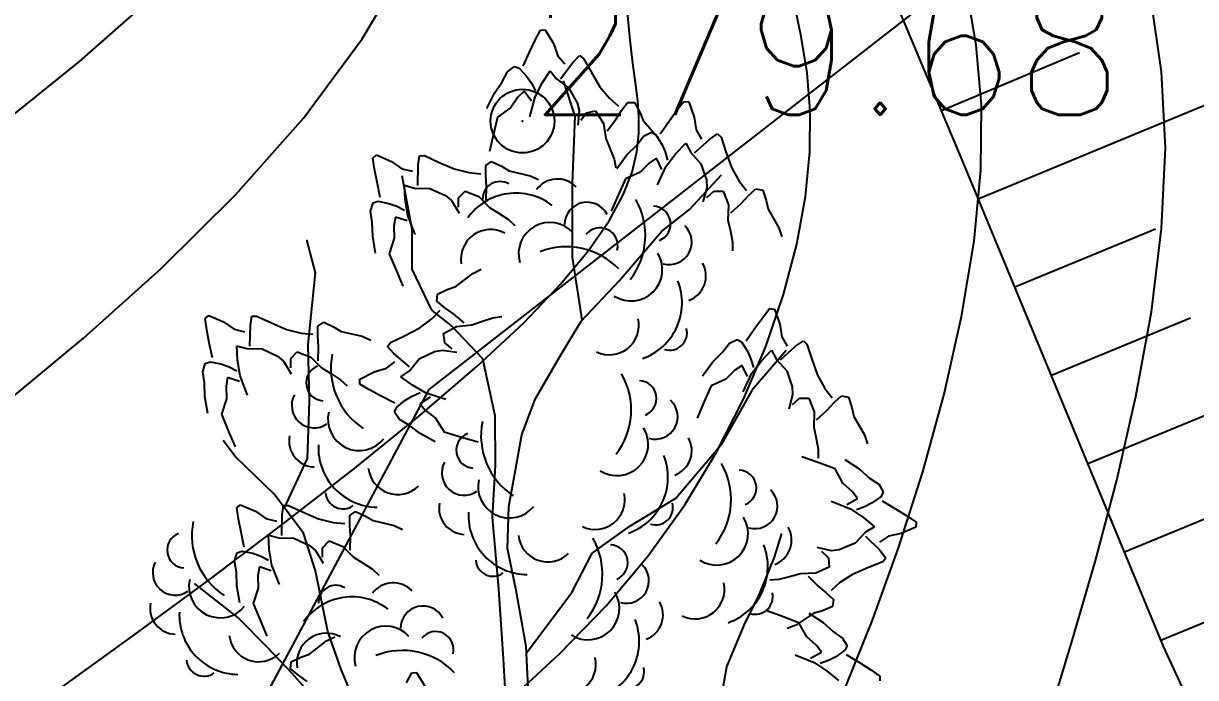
# Model space of a CAD drawing. Header units: millimetres. Extents: x 524954 to 526204, y 9523489 to 9524010.
# Drawn here: x 526041.74 to 526050.94, y 9523763.02 to 9523768.15 of the extents above; entities that cross this region are included whole.
import ezdxf

# ---------------------------------------------------------------- set-up
doc = ezdxf.new("R2010")
doc.units = ezdxf.units.MM
doc.header["$PDMODE"] = 32
doc.header["$PDSIZE"] = 0.5
doc.linetypes.add('ACAD_ISO12W100', pattern=[21, 12, -3, 0, -3, 0, -3])
for name, color, linetype in [('Arbre', 34, 'ACAD_ISO12W100'), ('CN_01_00', 3, 'Continuous'), ('CN_02_00', 4, 'Continuous'), ('CN_10_00', 1, 'Continuous'), ('Haut_Talus', 30, 'Continuous'), ('PLUME_4', 3, 'Continuous'), ('Talus', 2, 'Continuous'), ('TopoAlt', 3, 'Continuous'), ('TOPOJIS', 7, 'Continuous')]:
    doc.layers.add(name, color=color, linetype=linetype)
doc.styles.add('Simplex 1.0', font='Simplex.shx', dxfattribs={"width": 0.99, "height": 1})

# ---------------------------------------------------------------- blocks, each defined once
blk = doc.blocks.new('TCPOINT M')
at = {"color": 0}
blk.add_point((0, 0), dxfattribs=at)
at = {"layer": 'TopoAlt', "style": 'Simplex 1.0', "width": 0.99}
blk.add_attdef('ALT', (0.15, 0.15), '', height=1, dxfattribs=at)
blk = doc.blocks.new('v088')
at = {"color": 3, "linetype": 'Continuous'}
for p, q in [((-0.0239, 12.3184), (0.0161, 12.3965)), ((0.0161, 12.3965), (0.0546, 12.3999)), ((0.0546, 12.3999), (0.1184, 12.2906)), ((-0.0686, 12.2238), (-0.0239, 12.3184)), ((0.1184, 12.2906), (0.1522, 12.1952)), ((-0.1179, 12.1126), (-0.0686, 12.2238)), ((0.1522, 12.1952), (0.2074, 12.1313)), ((0.2717, 12.1435), (0.3242, 12.1966)), ((0.3242, 12.1966), (0.3557, 12.1751)), ((0.3557, 12.1751), (0.415, 12.0689)), ((-0.2828, 11.9912), (-0.2428, 12.0693)), ((-0.2428, 12.0693), (-0.1881, 12.111)), ((-0.1881, 12.111), (-0.1505, 12.0986)), ((-0.1505, 12.0986), (-0.0915, 12.0354)), ((0.0317, 11.9844), (0.0922, 12.0781)), ((0.0922, 12.0781), (0.1437, 12.0135)), ((0.1746, 12.0155), (0.2717, 12.1435)), ((0.415, 12.0689), (0.4841, 11.9528)), ((-0.344, 11.9013), (-0.2828, 11.9912)), ((-0.0915, 12.0354), (-0.0536, 11.98)), ((-0.0536, 11.98), (-0.0225, 11.9193)), ((-0.0252, 11.8718), (0.0317, 11.9844)), ((0.1437, 12.0135), (0.2395, 11.9416)), ((-0.4033, 11.7804), (-0.344, 11.9013)), ((-0.1123, 11.9179), (-0.1618, 11.8694)), ((-0.0542, 11.8389), (-0.1123, 11.9179)), ((-0.066, 11.7153), (-0.0252, 11.8718)), ((0.2395, 11.9416), (0.3048, 11.8248)), ((0.4841, 11.9528), (0.5601, 11.8616)), ((-0.2169, 11.7884), (-0.3202, 11.714)), ((-0.1618, 11.8694), (-0.2169, 11.7884)), ((0.3048, 11.8248), (0.32, 11.7651)), ((0.5601, 11.8616), (0.6304, 11.8005)), ((0.6527, 11.7656), (0.6994, 11.8293)), ((0.6994, 11.8293), (0.7544, 11.828)), ((0.7544, 11.828), (0.796, 11.7537)), ((1.0886, 11.7676), (1.1424, 11.8368)), ((1.1424, 11.8368), (1.1809, 11.833)), ((1.1809, 11.833), (1.2232, 11.7138)), ((-0.3202, 11.714), (-0.3572, 11.5582)), ((0.32, 11.7651), (0.3106, 11.6498)), ((0.3344, 11.6895), (0.378, 11.7487)), ((0.378, 11.7487), (0.4498, 11.7623)), ((0.4498, 11.7623), (0.5114, 11.6644)), ((0.5418, 11.6075), (0.6075, 11.6944)), ((0.6075, 11.6944), (0.6527, 11.7656)), ((0.796, 11.7537), (0.824, 11.6885)), ((0.824, 11.6885), (0.9344, 11.5607)), ((1.027, 11.683), (1.0886, 11.7676)), ((1.2232, 11.7138), (1.2386, 11.6137)), ((0.5114, 11.6644), (0.5299, 11.5465)), ((0.9578, 11.583), (1.027, 11.683)), ((1.2386, 11.6137), (1.2809, 11.5407)), ((-0.3572, 11.5582), (-0.3824, 11.4437)), ((0.5299, 11.5465), (0.5653, 11.4632)), ((0.7732, 11.4945), (0.827, 11.5637)), ((0.827, 11.5637), (0.8886, 11.5945)), ((0.8886, 11.5945), (0.9232, 11.5753)), ((0.9232, 11.5753), (0.9693, 11.5022)), ((0.9344, 11.5607), (0.97, 11.497)), ((1.0809, 11.4291), (1.1578, 11.5099)), ((1.1578, 11.5099), (1.1963, 11.4368)), ((1.2271, 11.433), (1.3463, 11.5407)), ((1.3463, 11.5407), (1.4079, 11.583)), ((1.4079, 11.583), (1.4348, 11.556)), ((1.4348, 11.556), (1.4733, 11.4406)), ((-1.2987, 11.3921), (-1.2695, 11.4174)), ((-1.2695, 11.4174), (-1.1537, 11.3664)), ((-0.9434, 11.3371), (-0.9319, 11.4109)), ((-0.9319, 11.4109), (-0.8938, 11.412)), ((-0.8938, 11.412), (-0.7835, 11.3608)), ((0.5653, 11.4632), (0.5962, 11.3829)), ((0.6155, 11.3099), (0.6962, 11.4176)), ((0.6962, 11.4176), (0.7732, 11.4945)), ((0.9693, 11.5022), (0.9963, 11.4406)), ((0.9963, 11.4406), (1.0155, 11.3753)), ((1.004, 11.3291), (1.0809, 11.4291)), ((1.1963, 11.4368), (1.2771, 11.3483)), ((1.4733, 11.4406), (1.5194, 11.3137)), ((-1.2853, 11.3054), (-1.2987, 11.3921)), ((-1.1537, 11.3664), (-1.0704, 11.3089)), ((-0.9469, 11.1764), (-0.9434, 11.3371)), ((-0.7835, 11.3608), (-0.6595, 11.3072)), ((-0.4131, 11.2545), (-0.4126, 11.3334)), ((-0.4126, 11.3334), (-0.3673, 11.3647)), ((-0.3673, 11.3647), (-0.2901, 11.3288)), ((-0.2901, 11.3288), (-0.2291, 11.2925)), ((0.5962, 11.3829), (0.6091, 11.3149)), ((0.8693, 11.3522), (0.8001, 11.2829)), ((0.927, 11.3906), (0.8693, 11.3522)), ((0.9693, 11.3022), (0.927, 11.3906)), ((0.9347, 11.1829), (1.004, 11.3291)), ((1.2771, 11.3483), (1.3194, 11.2214)), ((-1.266, 11.2026), (-1.2853, 11.3054)), ((-1.0704, 11.3089), (-0.9882, 11.2895)), ((-0.6595, 11.3072), (-0.5444, 11.2779)), ((-0.5444, 11.2779), (-0.4516, 11.2697)), ((-0.4079, 11.1703), (-0.4131, 11.2545)), ((-0.2291, 11.2925), (-0.0648, 11.2537)), ((-0.0648, 11.2537), (0.0014, 11.223)), ((0.6847, 11.2291), (0.6193, 11.0829)), ((0.8001, 11.2829), (0.6847, 11.2291)), ((1.5194, 11.3137), (1.5771, 11.2099)), ((-1.2408, 11.0836), (-1.266, 11.2026)), ((-1.0503, 11.1789), (-0.9708, 11.1567)), ((-1.0444, 11.0675), (-1.0503, 11.1789)), ((-0.9708, 11.1567), (-0.851, 11.1547)), ((-0.851, 11.1547), (-0.7296, 11.0984)), ((-0.4102, 11.0614), (-0.4079, 11.1703)), ((1.3232, 11.1598), (1.2925, 11.0483)), ((1.3194, 11.2214), (1.3232, 11.1598)), ((1.5771, 11.2099), (1.6348, 11.1368)), ((1.6502, 11.0983), (1.7079, 11.1522)), ((1.7079, 11.1522), (1.7617, 11.1406)), ((1.7617, 11.1406), (1.7887, 11.0598)), ((-1.2967, 11.0411), (-1.2589, 11.0531)), ((-1.2589, 11.0531), (-1.1741, 11.0365)), ((-1.0245, 10.9429), (-1.0444, 11.0675)), ((-0.7296, 11.0984), (-0.6822, 11.0589)), ((-0.6822, 11.0589), (-0.6222, 10.96)), ((-0.6263, 11.0061), (-0.6257, 11.0796)), ((-0.6257, 11.0796), (-0.5755, 11.1328)), ((-0.5755, 11.1328), (-0.4682, 11.0896)), ((-0.4682, 11.0896), (-0.3841, 11.005)), ((0.6193, 11.0829), (0.5731, 10.9752)), ((1.3232, 11.0829), (1.3771, 11.1329)), ((1.3771, 11.1329), (1.4502, 11.1329)), ((1.4502, 11.1329), (1.4925, 11.0252)), ((1.5925, 11.0368), (1.6502, 11.0983)), ((1.7887, 11.0598), (1.8041, 10.9906)), ((-1.3166, 10.9752), (-1.2967, 11.0411)), ((-1.3032, 10.8885), (-1.3166, 10.9752)), ((-1.1741, 11.0365), (-1.1109, 11.0139)), ((-1.1109, 11.0139), (-1.0501, 10.983)), ((-0.3841, 11.005), (-0.3065, 10.9583)), ((-0.3065, 10.9583), (-0.2344, 10.9114)), ((1.4925, 11.0252), (1.4886, 10.906)), ((1.5117, 10.9637), (1.5925, 11.0368)), ((1.8041, 10.9906), (1.8887, 10.8444)), ((-1.3, 10.7798), (-1.3032, 10.8885)), ((-1.122, 10.9292), (-1.1336, 10.8608)), ((-1.1336, 10.8608), (-1.1308, 10.7629)), ((-1.0286, 10.8992), (-1.122, 10.9292)), ((-0.9657, 10.7922), (-1.0245, 10.9429)), ((-0.2344, 10.9114), (-0.1841, 10.8638)), ((1.4886, 10.906), (1.5079, 10.8175)), ((-1.2771, 10.6471), (-1.3, 10.7798)), ((1.5079, 10.8175), (1.5233, 10.7329)), ((1.8887, 10.8444), (1.9118, 10.7752)), ((-1.1308, 10.7629), (-1.1708, 10.642)), ((1.5233, 10.7329), (1.5233, 10.6636)), ((-1.1708, 10.642), (-1.1094, 10.4942)), ((-1.1094, 10.4942), (-1.0628, 10.3867)), ((-0.514, 10.4875), (-0.4484, 10.5194)), ((-0.648, 10.3846), (-0.514, 10.4875)), ((-0.7957, 10.2682), (-0.7912, 10.3231)), ((-0.7912, 10.3231), (-0.7146, 10.3603)), ((-0.7146, 10.3603), (-0.648, 10.3846)), ((-0.7348, 10.218), (-0.7957, 10.2682)), ((-0.6662, 10.1688), (-0.7348, 10.218)), ((-2.6162, 10.1323), (-2.587, 10.1577)), ((-2.6028, 10.0456), (-2.6162, 10.1323)), ((-2.587, 10.1577), (-2.4712, 10.1066)), ((-2.2608, 10.0773), (-2.2494, 10.1511)), ((-2.2494, 10.1511), (-2.2113, 10.1522)), ((-2.2113, 10.1522), (-2.101, 10.101)), ((-0.9313, 10.0604), (-0.8359, 10.1311)), ((-0.8359, 10.1311), (-0.7709, 10.1978)), ((-0.5833, 10.0982), (-0.6662, 10.1688)), ((-0.4378, 10.1134), (-0.3559, 10.1397)), ((-0.3559, 10.1397), (-0.2873, 10.1487)), ((1.7002, 10.0578), (1.7617, 10.1424)), ((1.7617, 10.1424), (1.8156, 10.2117)), ((1.8156, 10.2117), (1.8541, 10.2078)), ((1.8541, 10.2078), (1.8964, 10.0886)), ((-2.5835, 9.9428), (-2.6028, 10.0456)), ((-2.4712, 10.1066), (-2.3879, 10.0492)), ((-2.3879, 10.0492), (-2.3057, 10.0298)), ((-2.2643, 9.9167), (-2.2608, 10.0773)), ((-2.101, 10.101), (-1.977, 10.0475)), ((-1.977, 10.0475), (-1.8618, 10.0181)), ((-1.7305, 9.9947), (-1.7301, 10.0737)), ((-1.7301, 10.0737), (-1.6848, 10.1049)), ((-1.6848, 10.1049), (-1.6075, 10.069)), ((-1.6075, 10.069), (-1.5466, 10.0327)), ((-1.5466, 10.0327), (-1.3822, 9.9939)), ((-1.0512, 9.9981), (-0.9313, 10.0604)), ((-0.7431, 10.0152), (-0.6418, 10.0712)), ((-0.6418, 10.0712), (-0.5231, 10.0829)), ((-0.5231, 10.0829), (-0.4378, 10.1134)), ((1.631, 9.9578), (1.7002, 10.0578)), ((1.8964, 10.0886), (1.9118, 9.9886)), ((-2.5582, 9.8238), (-2.5835, 9.9428)), ((-1.8618, 10.0181), (-1.7691, 10.0099)), ((-1.7254, 9.9105), (-1.7305, 9.9947)), ((-1.3822, 9.9939), (-1.316, 9.9632)), ((-1.1838, 9.9148), (-1.1606, 9.945)), ((-1.1606, 9.945), (-1.0512, 9.9981)), ((-0.7336, 9.9427), (-0.7431, 10.0152)), ((-0.677, 9.8958), (-0.7336, 9.9427)), ((1.4463, 9.8693), (1.5002, 9.9386)), ((1.5002, 9.9386), (1.5617, 9.9693)), ((1.5617, 9.9693), (1.5963, 9.9501)), ((1.5963, 9.9501), (1.6425, 9.877)), ((1.9118, 9.9886), (1.9541, 9.9155)), ((2.0195, 9.9155), (2.081, 9.9578)), ((2.081, 9.9578), (2.1079, 9.9309)), ((-2.3678, 9.9191), (-2.2883, 9.8969)), ((-2.3619, 9.8077), (-2.3678, 9.9191)), ((-2.2883, 9.8969), (-2.1685, 9.895)), ((-2.1685, 9.895), (-2.0471, 9.8386)), ((-1.9432, 9.8199), (-1.893, 9.873)), ((-1.893, 9.873), (-1.7856, 9.8299)), ((-1.7277, 9.8016), (-1.7254, 9.9105)), ((-1.1339, 9.8592), (-1.1838, 9.9148)), ((-1.0116, 9.755), (-1.1339, 9.8592)), ((-0.9342, 9.8156), (-0.8138, 9.874)), ((-0.8138, 9.874), (-0.7533, 9.8858)), ((-0.7533, 9.8858), (-0.6387, 9.8698)), ((1.3694, 9.7924), (1.4463, 9.8693)), ((1.6425, 9.877), (1.6694, 9.8155)), ((1.7541, 9.8039), (1.831, 9.8847)), ((1.831, 9.8847), (1.8695, 9.8116)), ((1.9002, 9.8078), (2.0195, 9.9155)), ((2.1079, 9.9309), (2.1464, 9.8155)), ((-2.634, 9.7155), (-2.6142, 9.7814)), ((-2.6142, 9.7814), (-2.5764, 9.7933)), ((-2.5764, 9.7933), (-2.4916, 9.7768)), ((-2.4916, 9.7768), (-2.4283, 9.7541)), ((-2.3419, 9.6831), (-2.3619, 9.8077)), ((-2.0471, 9.8386), (-1.9997, 9.7992)), ((-1.9997, 9.7992), (-1.9397, 9.7002)), ((-1.9438, 9.7464), (-1.9432, 9.8199)), ((-1.7856, 9.8299), (-1.7015, 9.7452)), ((-1.1923, 9.7429), (-1.1254, 9.7944)), ((-1.0114, 9.724), (-0.9342, 9.8156)), ((1.2886, 9.6847), (1.3694, 9.7924)), ((1.6002, 9.7655), (1.5425, 9.727)), ((1.6425, 9.677), (1.6002, 9.7655)), ((1.6694, 9.8155), (1.6887, 9.7501)), ((1.6771, 9.7039), (1.7541, 9.8039)), ((1.8695, 9.8116), (1.9502, 9.7232)), ((2.1464, 9.8155), (2.1926, 9.6885)), ((-2.6206, 9.6288), (-2.634, 9.7155)), ((-2.4395, 9.6694), (-2.4511, 9.6011)), ((-2.3461, 9.6395), (-2.4395, 9.6694)), ((-2.4283, 9.7541), (-2.3676, 9.7232)), ((-2.2831, 9.5325), (-2.3419, 9.6831)), ((-1.7015, 9.7452), (-1.624, 9.6985)), ((-1.624, 9.6985), (-1.5519, 9.6516)), ((-1.4022, 9.6572), (-1.2895, 9.7147)), ((-1.2895, 9.7147), (-1.1923, 9.7429)), ((-1.0789, 9.6763), (-1.0114, 9.724)), ((-0.9888, 9.6106), (-1.0789, 9.6763)), ((1.5425, 9.727), (1.4733, 9.6578)), ((1.6079, 9.5578), (1.6771, 9.7039)), ((1.9502, 9.7232), (1.9925, 9.5962)), ((2.1926, 9.6885), (2.2503, 9.5847)), ((-2.6175, 9.52), (-2.6206, 9.6288)), ((-2.4511, 9.6011), (-2.4483, 9.5032)), ((-1.5519, 9.6516), (-1.5015, 9.6041)), ((-1.401, 9.6186), (-1.4022, 9.6572)), ((-1.3254, 9.5742), (-1.401, 9.6186)), ((-1.2335, 9.5242), (-1.3254, 9.5742)), ((-0.8796, 9.5473), (-0.9888, 9.6106)), ((1.3579, 9.6039), (1.2925, 9.4577)), ((1.4733, 9.6578), (1.3579, 9.6039)), ((1.9925, 9.5962), (1.9964, 9.5347)), ((2.2503, 9.5847), (2.308, 9.5116)), ((-2.5946, 9.3874), (-2.6175, 9.52)), ((-2.4483, 9.5032), (-2.4883, 9.3823)), ((-1.1253, 9.4685), (-1.2335, 9.5242)), ((-1.1132, 9.4352), (-1.0467, 9.4905)), ((-1.0467, 9.4905), (-0.9892, 9.5252)), ((-0.9892, 9.5252), (-0.9269, 9.5527)), ((-0.8484, 9.5165), (-0.9306, 9.463)), ((-0.7257, 9.4976), (-0.8796, 9.5473)), ((1.9964, 9.5347), (1.9656, 9.4231)), ((1.9964, 9.4577), (2.0502, 9.5077)), ((2.0502, 9.5077), (2.1233, 9.5077)), ((2.1233, 9.5077), (2.1656, 9.4)), ((2.3233, 9.4731), (2.381, 9.527)), ((2.381, 9.527), (2.4349, 9.5154)), ((2.4349, 9.5154), (2.4618, 9.4347)), ((-1.1278, 9.3984), (-1.1132, 9.4352)), ((-1.0892, 9.3413), (-1.1278, 9.3984)), ((-0.9306, 9.463), (-0.885, 9.4108)), ((-0.885, 9.4108), (-0.8073, 9.3511)), ((1.2925, 9.4577), (1.2463, 9.35)), ((2.1656, 9.4), (2.1618, 9.2808)), ((2.1849, 9.3385), (2.2657, 9.4116)), ((2.2657, 9.4116), (2.3233, 9.4731)), ((2.4618, 9.4347), (2.4772, 9.3654)), ((-2.4883, 9.3823), (-2.4269, 9.2344)), ((-1.0136, 9.2969), (-1.0892, 9.3413)), ((-0.9273, 9.2307), (-1.0136, 9.2969)), ((-0.8073, 9.3511), (-0.7389, 9.2437)), ((2.4772, 9.3654), (2.5618, 9.2193)), ((-2.4269, 9.2344), (-2.3802, 9.1269)), ((-0.81, 9.1646), (-0.9273, 9.2307)), ((-0.7389, 9.2437), (-0.5855, 9.1979)), ((2.1618, 9.2808), (2.181, 9.1923)), ((2.5618, 9.2193), (2.5849, 9.15)), ((-0.5855, 9.1979), (-0.4727, 9.1661)), ((2.181, 9.1923), (2.1964, 9.1077)), ((2.1801, 9.009), (2.0697, 9.0483)), ((2.1964, 9.1077), (2.1964, 9.0385)), ((2.4064, 9.0272), (2.519, 8.9533)), ((2.3301, 8.953), (2.1801, 9.009)), ((2.3912, 8.8412), (2.3301, 8.953)), ((2.519, 8.9533), (2.6006, 8.8814)), ((2.4646, 8.7765), (2.3912, 8.8412)), ((2.6006, 8.8814), (2.6731, 8.832)), ((2.5067, 8.7213), (2.4646, 8.7765)), ((2.6731, 8.832), (2.7077, 8.7725)), ((2.7077, 8.7725), (2.6907, 8.7368)), ((-2.3661, 8.6466), (-2.3369, 8.6719)), ((-2.3369, 8.6719), (-2.2212, 8.6209)), ((-2.0108, 8.5916), (-1.9993, 8.6654)), ((-1.9993, 8.6654), (-1.9613, 8.6665)), ((-1.9613, 8.6665), (-1.8509, 8.6153)), ((2.2998, 8.7005), (2.4501, 8.6406)), ((2.421, 8.6735), (2.5067, 8.7213)), ((2.5609, 8.6554), (2.4969, 8.632)), ((2.6207, 8.6861), (2.5609, 8.6554)), ((2.6907, 8.7368), (2.6207, 8.6861)), ((2.7005, 8.7027), (2.8047, 8.6399)), ((-2.3527, 8.5599), (-2.3661, 8.6466)), ((-2.3334, 8.4571), (-2.3527, 8.5599)), ((-2.2212, 8.6209), (-2.1379, 8.5634)), ((-2.1379, 8.5634), (-2.0557, 8.544)), ((-2.0143, 8.4309), (-2.0108, 8.5916)), ((-1.8509, 8.6153), (-1.7269, 8.5617)), ((-1.7269, 8.5617), (-1.6118, 8.5324)), ((-1.4805, 8.509), (-1.4801, 8.5879)), ((-1.4801, 8.5879), (-1.4347, 8.6192)), ((-1.4347, 8.6192), (-1.3575, 8.5833)), ((-1.3575, 8.5833), (-1.2966, 8.547)), ((2.4501, 8.6406), (2.5548, 8.5702)), ((2.5548, 8.5702), (2.6402, 8.4985)), ((2.8047, 8.6399), (2.8931, 8.5838)), ((2.8931, 8.5838), (2.9656, 8.5345)), ((-1.6118, 8.5324), (-1.519, 8.5242)), ((-1.4754, 8.4248), (-1.4805, 8.509)), ((-1.2966, 8.547), (-1.1322, 8.5082)), ((-1.1322, 8.5082), (-1.066, 8.4775)), ((2.6402, 8.4985), (2.5697, 8.4555)), ((2.9641, 8.4958), (2.8478, 8.4461)), ((2.9656, 8.5345), (2.9641, 8.4958)), ((-2.3082, 8.3381), (-2.3334, 8.4571)), ((-2.1178, 8.4334), (-2.0382, 8.4112)), ((-2.1118, 8.322), (-2.1178, 8.4334)), ((-2.0382, 8.4112), (-1.9184, 8.4092)), ((-1.9184, 8.4092), (-1.7971, 8.3529)), ((-1.6931, 8.3341), (-1.643, 8.3873)), ((-1.643, 8.3873), (-1.5356, 8.3441)), ((-1.4776, 8.3159), (-1.4754, 8.4248)), ((2.5697, 8.4555), (2.4865, 8.3693)), ((2.5678, 8.4245), (2.6828, 8.3123)), ((2.749, 8.4244), (2.6787, 8.3776)), ((2.8478, 8.4461), (2.749, 8.4244)), ((-2.384, 8.2298), (-2.3641, 8.2956)), ((-2.3641, 8.2956), (-2.3264, 8.3076)), ((-2.3264, 8.3076), (-2.2415, 8.291)), ((-2.2415, 8.291), (-2.1783, 8.2684)), ((-2.0919, 8.1974), (-2.1118, 8.322)), ((-1.7971, 8.3529), (-1.7497, 8.3134)), ((-1.7497, 8.3134), (-1.6897, 8.2145)), ((-1.6937, 8.2606), (-1.6931, 8.3341)), ((-1.5356, 8.3441), (-1.4515, 8.2595)), ((2.3013, 8.3113), (2.188, 8.335)), ((2.2245, 8.3065), (2.2778, 8.2559)), ((2.3625, 8.3191), (2.3013, 8.3113)), ((2.4865, 8.3693), (2.3625, 8.3191)), ((2.6828, 8.3123), (2.7289, 8.2536)), ((-2.3706, 8.1431), (-2.384, 8.2298)), ((-2.1783, 8.2684), (-2.1175, 8.2375)), ((-2.0331, 8.0467), (-2.0919, 8.1974)), ((-1.4515, 8.2595), (-1.374, 8.2128)), ((-1.374, 8.2128), (-1.3019, 8.1659)), ((2.2778, 8.2559), (2.2824, 8.183)), ((2.7037, 8.225), (2.591, 8.1793)), ((2.7289, 8.2536), (2.7037, 8.225)), ((-2.3674, 8.0343), (-2.3706, 8.1431)), ((-2.1895, 8.1837), (-2.2011, 8.1153)), ((-2.2011, 8.1153), (-2.1982, 8.0174)), ((-2.0961, 8.1537), (-2.1895, 8.1837)), ((-1.3019, 8.1659), (-1.2515, 8.1184)), ((1.9713, 8.1055), (1.8878, 8.0848)), ((2.0584, 8.1303), (1.9713, 8.1055)), ((2.1776, 8.1339), (2.0584, 8.1303)), ((2.1174, 8.1109), (2.1954, 8.0349)), ((2.2824, 8.183), (2.1776, 8.1339)), ((2.4672, 8.1253), (2.3672, 8.0611)), ((2.591, 8.1793), (2.4672, 8.1253)), ((-2.3445, 7.9016), (-2.3674, 8.0343)), ((-2.1982, 8.0174), (-2.2383, 7.8966)), ((1.8878, 8.0848), (1.8187, 8.0804)), ((2.1954, 8.0349), (2.2605, 7.9811)), ((2.3672, 8.0611), (2.2979, 7.9989)), ((2.2605, 7.9811), (2.3179, 7.927)), ((2.3179, 7.927), (2.3098, 7.8725)), ((-2.2383, 7.8966), (-2.1768, 7.7487)), ((1.8965, 7.8022), (1.7861, 7.8414)), ((2.2308, 7.8405), (2.1627, 7.8208)), ((2.3098, 7.8725), (2.2308, 7.8405)), ((-2.1768, 7.7487), (-2.1302, 7.6412)), ((2.0465, 7.7461), (1.8965, 7.8022)), ((2.1627, 7.8208), (2.0222, 7.7271)), ((2.1075, 7.6343), (2.0465, 7.7461)), ((2.1227, 7.8203), (2.2353, 7.7465)), ((2.2353, 7.7465), (2.3169, 7.6746)), ((2.0222, 7.7271), (1.9545, 7.6997)), ((2.3169, 7.6746), (2.3894, 7.6252)), ((-1.7972, 7.4997), (-1.6632, 7.6026)), ((-1.6632, 7.6026), (-1.5976, 7.6345)), ((2.1809, 7.5696), (2.1075, 7.6343)), ((2.223, 7.5144), (2.1809, 7.5696)), ((2.3894, 7.6252), (2.424, 7.5657)), ((2.424, 7.5657), (2.407, 7.5299)), ((-1.9404, 7.4382), (-1.8638, 7.4754)), ((-1.8638, 7.4754), (-1.7972, 7.4997)), ((2.0162, 7.4937), (2.1664, 7.4338)), ((2.1373, 7.4666), (2.223, 7.5144)), ((2.337, 7.4793), (2.2772, 7.4485)), ((2.407, 7.5299), (2.337, 7.4793)), ((2.4169, 7.4959), (2.521, 7.4331)), ((-1.9448, 7.3833), (-1.9404, 7.4382)), ((-1.8839, 7.3331), (-1.9448, 7.3833)), ((2.1664, 7.4338), (2.2711, 7.3633)), ((2.2772, 7.4485), (2.2132, 7.4252)), ((2.2711, 7.3633), (2.3565, 7.2916)), ((2.521, 7.4331), (2.6094, 7.377)), ((2.6094, 7.377), (2.6819, 7.3276)), ((-1.8154, 7.2839), (-1.8839, 7.3331)), ((-1.0336, 7.2746), (-0.9936, 7.3527)), ((-0.9936, 7.3527), (-0.9551, 7.3561)), ((-0.9551, 7.3561), (-0.8913, 7.2468)), ((2.6819, 7.3276), (2.6805, 7.289))]:
    blk.add_line(p, q, dxfattribs=at)
at = {"linetype": 'Continuous'}
for p, q in [((0.2897, 11.7219), (0.1969, 11.9998)), ((0.2697, 11.1929), (0.2897, 11.7219)), ((-0.9914, 10.8307), (-1.0686, 11.252)), ((1.1882, 10.9882), (1.4374, 11.2608)), ((0.2693, 10.6145), (0.2697, 11.1929)), ((0.9679, 10.8157), (1.1882, 10.9882)), ((-0.9911, 10.5198), (-0.9914, 10.8307)), ((0.6339, 10.4293), (0.9679, 10.8157)), ((-1.7492, 10.4915), (-1.8168, 10.7513)), ((0.3448, 10.1217), (0.2693, 10.6145)), ((-1.8059, 9.9306), (-1.7492, 10.4915)), ((-0.8352, 10.1996), (-0.9911, 10.5198)), ((0.3358, 10.1122), (0.6339, 10.4293)), ((-0.6834, 10.0784), (-0.8352, 10.1996)), ((-0.4354, 9.8162), (-0.6834, 10.0784)), ((0.1676, 9.8288), (0.3358, 10.1122)), ((-1.7966, 9.483), (-1.8059, 9.9306)), ((1.6901, 9.587), (1.945, 9.8846)), ((-0.339, 9.3704), (-0.4354, 9.8162)), ((-0.0246, 9.5014), (0.1676, 9.8288)), ((1.4442, 9.1527), (1.6901, 9.587)), ((-1.8121, 9.0349), (-1.7966, 9.483)), ((-0.1306, 9.2193), (-0.0246, 9.5014)), ((-0.337, 8.9787), (-0.339, 9.3704)), ((-0.1861, 8.901), (-0.1306, 9.2193)), ((-2.3783, 9.048), (-2.4742, 9.1766)), ((1.08, 8.7222), (1.4442, 9.1527)), ((-2.0737, 8.7558), (-2.3783, 9.048)), ((-1.992, 8.6473), (-1.8121, 9.0349)), ((-0.3597, 8.574), (-0.337, 8.9787)), ((-0.2308, 8.6575), (-0.1861, 8.901)), ((-1.8434, 8.4497), (-2.0737, 8.7558)), ((-0.2426, 8.3277), (-0.2308, 8.6575)), ((0.7177, 8.5032), (1.08, 8.7222)), ((-0.3105, 8.0091), (-0.3597, 8.574)), ((0.4236, 8.2918), (0.7177, 8.5032)), ((-1.7501, 8.1531), (-1.8434, 8.4497)), ((1.8546, 8.2596), (1.9129, 8.4473)), ((-0.1735, 7.9995), (-0.2426, 8.3277)), ((0.2621, 7.9837), (0.4236, 8.2918)), ((1.7363, 7.971), (1.8546, 8.2596)), ((-1.6531, 7.6763), (-1.7501, 8.1531)), ((-2.3581, 7.786), (-2.6995, 8.0525)), ((-0.2742, 7.4626), (-0.3105, 8.0091)), ((-0.0959, 7.5596), (-0.1735, 7.9995)), ((-0.0934, 7.5087), (0.2621, 7.9837)), ((1.617, 7.726), (1.7363, 7.971)), ((-2.1294, 7.5544), (-2.3581, 7.786)), ((-1.5474, 7.38), (-1.6531, 7.6763)), ((1.4808, 7.3998), (1.617, 7.726)), ((-1.9323, 7.3471), (-2.1294, 7.5544)), ((-0.0745, 7.1309), (-0.0959, 7.5596)), ((-0.2365, 6.8477), (-0.2742, 7.4626)), ((-1.4491, 7.1395), (-1.5474, 7.38)), ((1.4418, 7.1813), (1.4808, 7.3998)), ((-1.6648, 7.048), (-1.9323, 7.3471))]:
    blk.add_line(p, q, dxfattribs=at)
at = {"color": 3, "linetype": 'Continuous'}
for centre, major_axis, start_param, end_param in [((0.1501, 11.0237), (0.1445, 0.1445), 6.263619, 7.998733), ((-0.3005, 11.0717), (0.0964, 0.0964), 0.254619, 2.377018), ((-0.1756, 10.6509), (0.3298, 0.3298), 0.12682, 1.733702), ((0.3829, 10.8698), (-0.1246, 0.1246), 4.396235, 7.060094), ((0.2754, 10.7857), (0.3995, 0.3995), 4.836335, 6.022049), ((0.8987, 10.8757), (0.099, 0.099), 4.31771, 7.031286), ((0.0911, 10.6412), (0.1741, 0.1741), 6.236163, 8.918901), ((0.4834, 10.7051), (-0.099, 0.099), 3.680741, 6.394318), ((1.0287, 10.7332), (-0.1246, 0.1246), 2.081137, 4.744996), ((-0.3757, 10.5998), (0.1641, 0.1641), 0.282297, 2.520721), ((0.2226, 10.1318), (-0.3995, 0.3995), 4.689978, 5.875693), ((0.7276, 10.5169), (-0.1741, 0.1741), 1.793126, 4.475865), ((1.1114, 10.4666), (-0.1445, 0.1445), 2.713295, 4.448408), ((0.6623, 10.2582), (-0.3298, 0.3298), 2.69514, 4.302022), ((0.5573, 10.0804), (0.1641, 0.1641), 3.478918, 5.717341), ((1.0314, 10.0206), (0.0964, 0.0964), 3.62262, 5.745019), ((-1.0632, 9.7428), (0.3995, 0.3995), 2.158504, 3.344219), ((-1.6825, 9.6282), (-0.099, 0.099), -0.421529, 2.292047), ((0.1648, 9.4153), (0.3995, 0.3995), 4.836335, 6.022049), ((0.7881, 9.5054), (-0.099, 0.099), 2.746913, 5.46049), ((-1.7599, 9.4514), (-0.1246, 0.1246), 0.293965, 2.957824), ((0.9181, 9.3628), (0.1246, 0.1246), 3.651933, 6.315792), ((-1.4053, 9.3432), (0.1741, 0.1741), 2.133893, 4.816631), ((0.1148, 9.2139), (-0.3995, 0.3995), 0.587708, 1.773422), ((-1.7527, 9.1724), (-0.1445, 0.1445), 0.590553, 2.325666), ((-0.5045, 9.0993), (0.099, 0.099), 1.149268, 3.862844), ((0.617, 9.1466), (-0.1741, 0.1741), 1.793126, 4.475865), ((-1.2605, 9.1191), (0.3298, 0.3298), 2.307735, 3.914618), ((1.0008, 9.0963), (-0.1445, 0.1445), 2.713295, 4.448408), ((0.5518, 8.8878), (-0.3298, 0.3298), 2.69514, 4.302022), ((-1.1039, 8.9843), (0.1641, 0.1641), 2.463212, 4.701636), ((-0.5819, 8.9225), (0.1246, 0.1246), 1.864761, 4.52862), ((0.9486, 8.7133), (-0.3995, 0.3995), 3.265538, 4.451253), ((1.5719, 8.8034), (0.099, 0.099), 4.31771, 7.031286), ((-0.2273, 8.8143), (0.1741, 0.1741), 2.133893, 4.816631), ((-1.5338, 8.7756), (0.0964, 0.0964), 2.435534, 4.557933), ((0.4467, 8.71), (-0.1641, 0.1641), 1.908121, 4.146545), ((1.7019, 8.6608), (0.1246, 0.1246), 3.651933, 6.315792), ((-0.5746, 8.6435), (0.1445, 0.1445), 2.161349, 3.896462), ((0.9208, 8.6502), (0.0964, 0.0964), 3.62262, 5.745019), ((-0.0825, 8.5902), (0.3298, 0.3298), 2.307735, 3.914618), ((1.4008, 8.4446), (0.1741, 0.1741), 3.363922, 6.046661), ((-2.1547, 8.4302), (0.3995, 0.3995), 2.158504, 3.344219), ((1.7845, 8.3943), (-0.1445, 0.1445), 2.713295, 4.448408), ((-2.774, 8.3155), (-0.099, 0.099), -0.421529, 2.292047), ((0.0741, 8.4554), (0.1641, 0.1641), 2.463212, 4.701636), ((-0.0612, 8.1267), (-0.3995, 0.3995), 3.265538, 4.451253), ((0.5622, 8.2168), (0.099, 0.099), 4.31771, 7.031286), ((1.3355, 8.1858), (-0.3298, 0.3298), 2.69514, 4.302022), ((-2.8514, 8.1388), (-0.1246, 0.1246), 0.293965, 2.957824), ((-0.3558, 8.2467), (0.0964, 0.0964), 2.435534, 4.557933), ((0.6922, 8.0742), (-0.1246, 0.1246), 2.081137, 4.744996), ((-2.4968, 8.0306), (0.1741, 0.1741), 2.133893, 4.816631), ((-1.5891, 7.9031), (0.0964, 0.0964), 0.254619, 2.377018), ((-1.1385, 7.8551), (-0.1445, 0.1445), 4.692823, 6.427936), ((1.2305, 8.008), (0.1641, 0.1641), 3.478918, 5.717341), ((-1.4642, 7.4823), (0.3298, 0.3298), 0.12682, 1.733702), ((0.391, 7.858), (0.1741, 0.1741), 3.363922, 6.046661), ((1.7045, 7.9482), (-0.0964, 0.0964), 2.051824, 4.174223), ((-2.8441, 7.8598), (-0.1445, 0.1445), 0.590553, 2.325666), ((-2.352, 7.8064), (0.3298, 0.3298), 2.307735, 3.914618), ((-0.9057, 7.7012), (0.1246, 0.1246), 5.967031, 8.63089), ((0.7748, 7.8077), (-0.1445, 0.1445), 2.713295, 4.448408), ((-1.1975, 7.4726), (-0.1741, 0.1741), 4.665366, 7.348105), ((0.3258, 7.5992), (0.3298, 0.3298), 4.265936, 5.872819), ((-2.1954, 7.6717), (0.1641, 0.1641), 2.463212, 4.701636), ((-1.6643, 7.4312), (-0.1641, 0.1641), -1.288499, 0.949924), ((-0.8052, 7.5365), (-0.099, 0.099), 3.680741, 6.394318), ((-1.0661, 6.9632), (-0.3995, 0.3995), 4.689978, 5.875693), ((0.2207, 7.4214), (0.1641, 0.1641), 3.478918, 5.717341), ((-2.6253, 7.463), (0.0964, 0.0964), 2.435534, 4.557933), ((0.6948, 7.3616), (-0.0964, 0.0964), 2.051824, 4.174223)]:
    blk.add_ellipse(centre, major_axis=major_axis, ratio=1, start_param=start_param, end_param=end_param, dxfattribs=at)

msp = doc.modelspace()

# ---------------------------------------------------------------- linework, layer by layer
at = {"layer": 'CN_01_00', "flags": 128}
for points, elevation in [([(526048.1953, 9523762.9466), (526048.4079, 9523763.471), (526048.6129, 9523764.0394), (526048.8026, 9523764.6366), (526048.9696, 9523765.2469), (526049.1063, 9523765.855), (526049.2052, 9523766.4454), (526049.2587, 9523767.0027), (526049.2622, 9523767.5149), (526049.2225, 9523767.9843), (526049.1495, 9523768.4163)], 277), ([(526036.499, 9523763.7801), (526036.7683, 9523764.0218), (526037.0544, 9523764.2585), (526037.3622, 9523764.4935), (526037.6928, 9523764.73), (526038.0464, 9523764.9713), (526038.4233, 9523765.2208), (526038.8238, 9523765.4819), (526039.2481, 9523765.7578), (526039.6964, 9523766.052), (526040.1691, 9523766.3677), (526040.6644, 9523766.7073), (526041.1727, 9523767.0699), (526041.6822, 9523767.4533), (526042.1813, 9523767.8557), (526042.6584, 9523768.2749)], 281), ([(526041.4918, 9523762.5533), (526042.0324, 9523762.9378), (526042.6083, 9523763.3539), (526043.1991, 9523763.789), (526043.7844, 9523764.2303), (526044.3441, 9523764.6652), (526044.8577, 9523765.0809), (526045.3051, 9523765.4647), (526045.6707, 9523765.8067), (526045.9588, 9523766.1081), (526046.1786, 9523766.3729), (526046.3393, 9523766.6053), (526046.4499, 9523766.8092), (526046.5196, 9523766.9887), (526046.5576, 9523767.1478), (526046.573, 9523767.2905), (526046.574, 9523767.4219), (526046.5646, 9523767.551), (526046.5479, 9523767.6877), (526046.5271, 9523767.8421), (526046.5051, 9523768.0242), (526046.485, 9523768.244)], 279)]:
    msp.add_lwpolyline(points, dxfattribs=dict(at, elevation=elevation))
at = {"layer": 'CN_02_00', "flags": 128}
for points, elevation in [([(526045.5631, 9523762.8486), (526045.954, 9523763.2093), (526046.3161, 9523763.584), (526046.6438, 9523763.9733), (526046.933, 9523764.3766), (526047.1834, 9523764.7895), (526047.3958, 9523765.2062), (526047.5709, 9523765.6209), (526047.7098, 9523766.0281), (526047.813, 9523766.4218), (526047.8814, 9523766.7966), (526047.9158, 9523767.1466), (526047.9181, 9523767.4684), (526047.8935, 9523767.7676), (526047.8487, 9523768.052), (526047.7901, 9523768.3295)], 278), ([(526049.8064, 9523762.7579), (526049.9791, 9523763.3203), (526050.1556, 9523763.9288), (526050.3249, 9523764.5695), (526050.4757, 9523765.2285), (526050.597, 9523765.8923), (526050.6777, 9523766.5468), (526050.7067, 9523767.1784), (526050.6767, 9523767.7756), (526050.5958, 9523768.3357)], 276)]:
    msp.add_lwpolyline(points, dxfattribs=dict(at, elevation=elevation))
at = {"layer": 'CN_10_00', "elevation": 280, "flags": 128}
msp.add_lwpolyline([(526041.598, 9523765.1751), (526042.2131, 9523765.6845), (526042.823, 9523766.2315), (526043.4058, 9523766.8097), (526043.9393, 9523767.4128), (526044.4015, 9523768.0343), (526044.7778, 9523768.6683)], dxfattribs=at)
at = {"layer": 'Haut_Talus', "flags": 128}
msp.add_lwpolyline([(526056.6397, 9523747.1824), (526054.1626, 9523755.7569), (526050.6946, 9523763.2596), (526049.1258, 9523767.0521), (526047.5536, 9523770.7888), (526047.5536, 9523773.8393), (526048.3793, 9523778.3739), (526048.2142, 9523781.342), (526046.5604, 9523787.2179), (526043.6631, 9523788.5558), (526036.2317, 9523790.2871), (526033.094, 9523792.0185), (526029.5434, 9523795.3989), (526023.9209, 9523800.0348), (526020.1226, 9523804.0747), (526013.8549, 9523810.3958), (526008.091, 9523814.0001)], dxfattribs=at)
at = {"layer": 'PLUME_4'}
msp.add_lwpolyline([(525953.4477, 9523672.377), (525961.9871, 9523679.0163), (525962.4493, 9523679.5514), (525968.2769, 9523689.0007), (525977.9228, 9523694.2167), (525986.4257, 9523701.3547), (525986.4257, 9523701.3547), (525995.0014, 9523707.4953), (526004.0394, 9523714.1709), (526011.5086, 9523721.7348), (526011.9709, 9523722.2698), (526019.44, 9523729.8337), (526025.8027, 9523738.8207), (526032.7368, 9523746.8468), (526033.1991, 9523747.3819), (526039.6345, 9523755.3716), (526044.927, 9523765.2831), (526053.4663, 9523771.9224), (526053.4299, 9523772.4211), (526052.4107, 9523786.3839), (526056.1708, 9523796.685)], dxfattribs=at)
msp.add_lwpolyline([(525953.4477, 9523672.377), (525961.9871, 9523679.0163), (525962.4493, 9523679.5514), (525968.2769, 9523689.0007), (525977.9228, 9523694.2167), (525986.4257, 9523701.3547), (525986.4257, 9523701.3547), (525995.0014, 9523707.4953), (526004.0394, 9523714.1709), (526011.5086, 9523721.7348), (526011.9709, 9523722.2698), (526019.44, 9523729.8337), (526025.8027, 9523738.8207), (526032.7368, 9523746.8468), (526033.1991, 9523747.3819), (526039.6345, 9523755.3716), (526044.927, 9523765.2831), (526053.4663, 9523771.9224), (526053.4299, 9523772.4211), (526052.4107, 9523786.3839), (526056.1708, 9523796.685)], dxfattribs=at)
at = {"layer": 'Talus'}
for p, q in [((526049.2385, 9523766.7797), (526052.5433, 9523768.1468)), ((526048.9492, 9523767.4717), (526050.0331, 9523767.9277)), ((526049.5251, 9523766.0867), (526050.6291, 9523766.5433)), ((526049.8118, 9523765.3936), (526050.9034, 9523765.8452)), ((526050.3852, 9523764.0075), (526053.586, 9523765.3316)), ((526050.0985, 9523764.7006), (526051.1778, 9523765.147)), ((526050.6719, 9523763.3145), (526051.7265, 9523763.7507))]:
    msp.add_line(p, q, dxfattribs=at)

# ---------------------------------------------------------------- block references
at = {"layer": 'Arbre'}
msp.add_blockref('v088', (526045.784, 9523755.706), dxfattribs=at)
at = {"layer": 'TOPOJIS'}
ref = msp.add_blockref('TCPOINT M', (526045.6599, 9523767.3884, 279.68), dxfattribs=at)
ref.add_attrib('ALT', '279.68', (526045.7099, 9523767.4384, 279.68), dxfattribs={"layer": 'TopoAlt', "height": 1, "style": 'Simplex 1.0', "width": 0.99})

doc.saveas('drawing.dxf')
